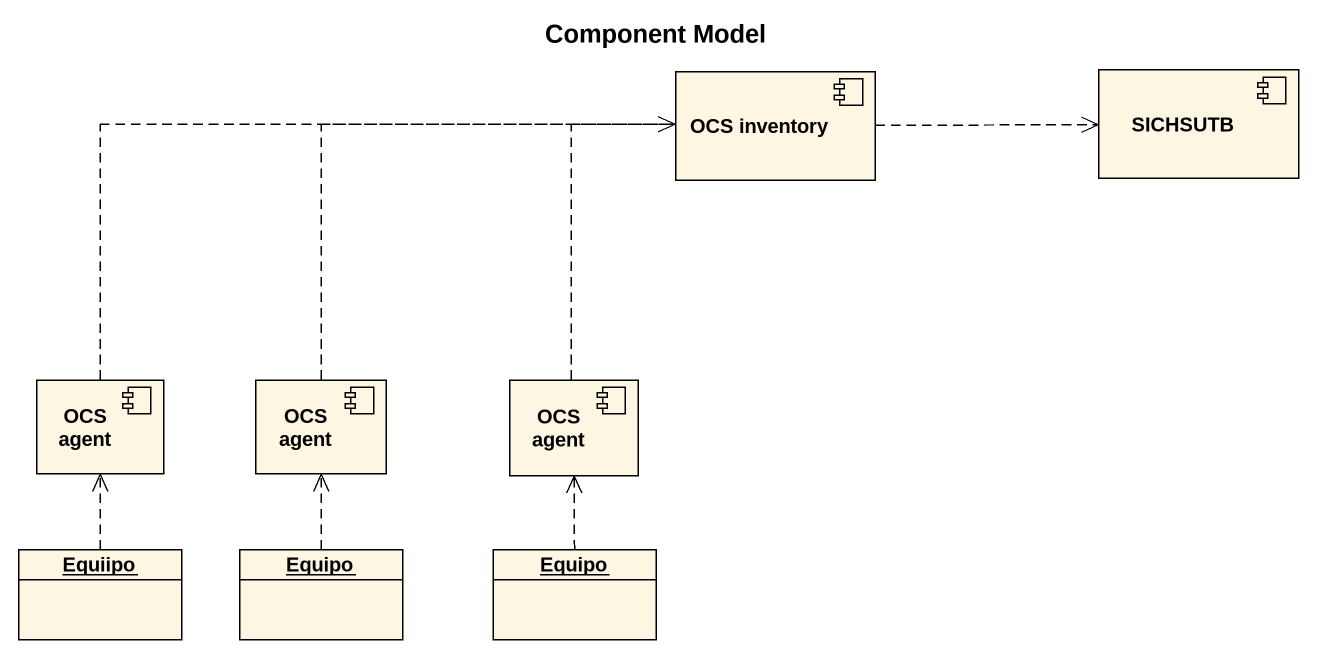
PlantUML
@startuml
title Component Model
allowmixing
hide circle
hide empty members
component "OCS inventory" as OCS_inventory
component SICHSUTB
component "OCS agent" as OCS_agent
component "OCS agent" as OCS_agent_2
component "OCS agent" as OCS_agent_3
object Equiipo
object Equipo
object "Equipo" as Equipo_2
OCS_inventory .right.> SICHSUTB
OCS_agent .right.> OCS_inventory
OCS_agent_2 .up.> OCS_inventory
OCS_agent_3 .up.> OCS_inventory
Equiipo .up.> OCS_agent
Equipo .up.> OCS_agent_2
Equipo_2 .up.> OCS_agent_3
@enduml
